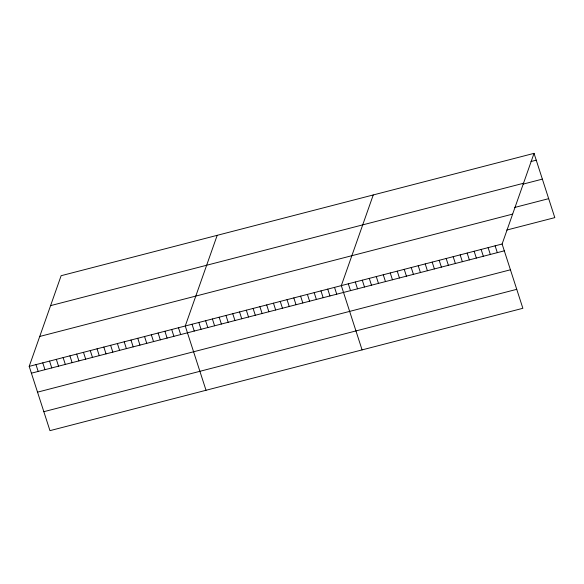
<?xml version="1.0" encoding="UTF-8"?>
<svg xmlns="http://www.w3.org/2000/svg" width="584" height="584" viewBox="0 0 584 584"><rect width="100%" height="100%" fill="white"/><g stroke="black" fill="none" stroke-linecap="round" stroke-linejoin="round"><path stroke-width="0.88" d="M534.039 153.351L502.109 244.017L522.87 308.294L49.961 430.649L29.2 366.372L61.13 275.706L534.039 153.351L554.8 217.628L506.737 230.059M217.19 235.33L185.259 325.996L206.021 390.273M373.249 194.954L341.319 285.62L362.08 349.889M531.002 161.527L536.243 160.169M50.596 305.629L523.505 183.274M523.14 184.106L542.368 179.127M514.599 207.481L548.675 198.662M39.741 336.457L512.643 214.102M29.2 366.372L502.109 244.017M31.405 373.191L504.306 250.835M37.522 392.156L510.431 269.793M43.836 411.691L516.745 289.328M495.115 245.827L497.32 252.646M488.122 247.638L490.326 254.449M481.136 249.448L483.333 256.259M474.142 251.251L476.347 258.07M467.156 253.062L469.353 259.88M460.163 254.872L462.36 261.69M453.169 256.683L455.374 263.493M446.183 258.486L448.381 265.304M439.19 260.296L441.394 267.114M432.196 262.106L434.401 268.925M425.21 263.917L427.408 270.728M418.217 265.727L420.422 272.538M411.224 267.53L413.428 274.349M404.238 269.341L406.435 276.159M397.244 271.151L399.449 277.969M390.251 272.962L392.455 279.772M383.265 274.765L385.462 281.583M376.271 276.575L378.476 283.393M369.285 278.386L371.482 285.204M362.292 280.196L364.489 287.007M355.298 281.999L357.503 288.817M348.312 283.809L350.51 290.628M334.53 287.379L336.734 294.19M327.748 289.131L329.953 295.949M320.966 290.89L323.164 297.701M314.177 292.642L316.382 299.461M307.396 294.394L309.593 301.213M300.607 296.154L302.811 302.972M293.825 297.906L296.022 304.724M287.036 299.665L289.241 306.483M280.254 301.417L282.452 308.235M273.465 303.176L275.67 309.994M266.684 304.928L268.881 311.747M259.895 306.688L262.099 313.506M253.113 308.44L255.31 315.258M246.324 310.199L248.528 317.017M239.542 311.951L241.739 318.769M232.753 313.71L234.958 320.528M225.971 315.462L228.169 322.28M219.183 317.221L221.387 324.04M212.401 318.974L214.598 325.792M205.612 320.733L207.816 327.551M198.83 322.485L201.035 329.303M192.041 324.244L194.246 331.055M178.478 327.755L180.675 334.566M171.689 329.507L173.893 336.326M164.907 331.267L167.104 338.078M158.118 333.019L160.323 339.837M151.336 334.778L153.534 341.589M144.547 336.53L146.752 343.348M137.766 338.289L139.963 345.1M130.977 340.041L133.181 346.859M124.195 341.801L126.392 348.611M117.406 343.553L119.61 350.371M110.624 345.312L112.822 352.123M103.835 347.064L106.04 353.882M97.053 348.823L99.251 355.634M90.264 350.575L92.469 357.393M83.483 352.334L85.68 359.145M76.694 354.087L78.898 360.905M69.912 355.846L72.109 362.657M63.123 357.598L65.328 364.416M56.341 359.357L58.539 366.168M49.552 361.109L51.757 367.927M42.771 362.861L44.975 369.679M35.982 364.62L38.186 371.439"/></g></svg>
